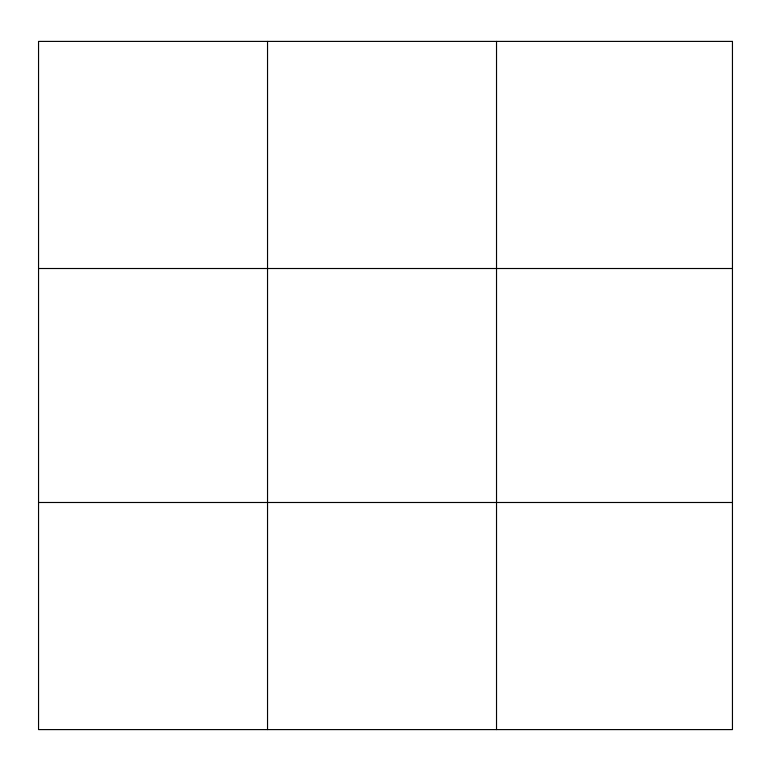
<?xml version="1.0" encoding="UTF-8"?>
<svg xmlns="http://www.w3.org/2000/svg" width="771" height="771" viewBox="0 0 771 771"><rect width="100%" height="100%" fill="white"/><g stroke="black" fill="none" stroke-linecap="round" stroke-linejoin="round"><path stroke-width="1.16" d="M267.537 729.597L267.537 41.403M496.524 729.597L496.524 41.403M38.55 268.51L732.45 268.51M38.55 502.49L732.45 502.49M732.45 41.403L732.45 729.597L38.55 729.597L38.55 41.403L732.45 41.403"/></g></svg>
